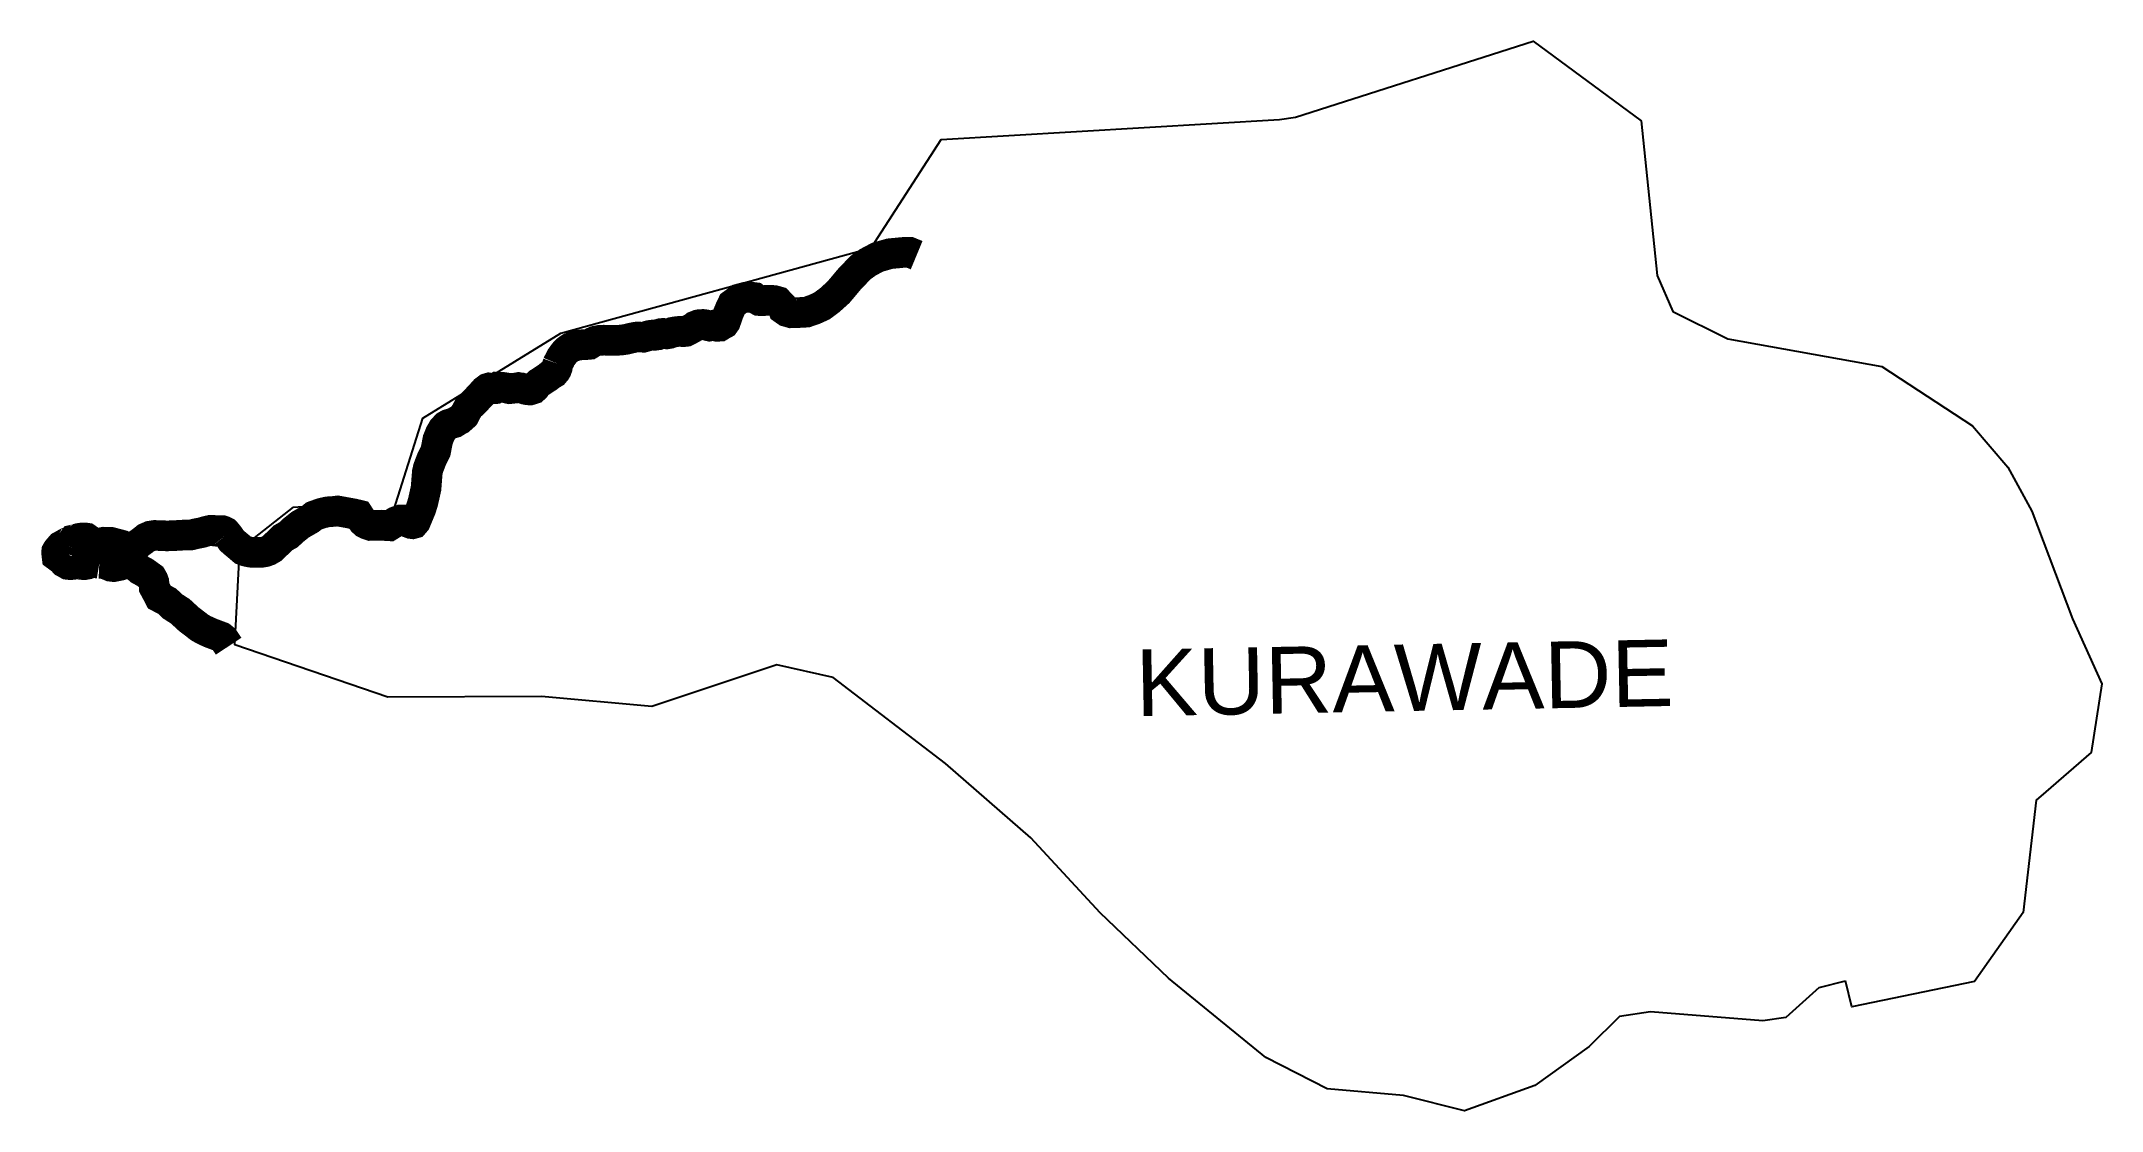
# Model space of a CAD drawing. Header units: metres. Extents: x 274747 to 291862, y 1992733 to 2074814.
# Drawn here: x 288500 to 291862, y 1992733 to 1994478 of the extents above; entities outside this region: 2.
import ezdxf

# ---------------------------------------------------------------- set-up
doc = ezdxf.new("R2010")
doc.units = ezdxf.units.M
doc.header["$MEASUREMENT"] = 0
for name, color, linetype in [('NATURALLY PROTECTED', 3, 'Continuous'), ('village', 3, 'Continuous'), ('VILLAGE NAME', 250, 'Continuous')]:
    doc.layers.add(name, color=color, linetype=linetype)
doc.styles.get("Standard").update_dxf_attribs({"font": 'arial.ttf'})

msp = doc.modelspace()

# ---------------------------------------------------------------- linework, layer by layer
at = {"layer": 'NATURALLY PROTECTED', "const_width": 50, "flags": 128}
for points in [[(274963.1, 2074788.5), (274961, 2074773.3), (274948.2, 2074695.2), (274940.5, 2074656.4), (274929.1, 2074613.7), (274923.8, 2074593.2), (274920.5, 2074578.9), (274916.9, 2074566), (274912.1, 2074547.9), (274908.9, 2074533.5), (274906.4, 2074522.6), (274901.8, 2074509.1), (274895.3, 2074483.2), (274884.1, 2074449.4), (274875, 2074420.6), (274862.6, 2074378.1), (274851.2, 2074342.2), (274850.4, 2074339.1)], [(274794.2, 2074199.6), (274788.1, 2074182.7), (274779.8, 2074162.3), (274773.5, 2074148.3), (274772.1, 2074145.1)]]:
    msp.add_lwpolyline(points, dxfattribs=at)
at = {"layer": 'NATURALLY PROTECTED', "color": 116, "true_color": 0x136734, "const_width": 50, "flags": 128}
for points in [[(289713.8, 1994039.2), (289716.5, 1994037.3), (289723.9, 1994035.2), (289734.3, 1994035.5), (289748.8, 1994036.3), (289761.5, 1994040.7), (289773.8, 1994046.3), (289786.5, 1994055.7), (289800.9, 1994068.7), (289820.2, 1994091.7), (289837.6, 1994109.5), (289849.1, 1994117.7), (289864.6, 1994125.9), (289884.4, 1994131.6), (289907.3, 1994133.8), (289917.4, 1994133.8), (289928.5, 1994129.2)], [(289713.8, 1994039.2), (289711.1, 1994041.1), (289710.3, 1994043.3), (289708.7, 1994046.7), (289705.8, 1994049.6), (289702.2, 1994053.5), (289695.8, 1994055.3), (289688.3, 1994055.5), (289681.6, 1994055.4), (289677.3, 1994054.9), (289671.6, 1994055.2), (289668.3, 1994056.9), (289664.2, 1994060), (289657.8, 1994060.8), (289648.6, 1994060.4), (289639.4, 1994057.9), (289633.5, 1994053.3), (289628, 1994049.3), (289624.1, 1994041.1), (289620.9, 1994033.3), (289618.8, 1994027.1), (289616.6, 1994020.7), (289614.4, 1994017.6), (289611.4, 1994016), (289607.2, 1994013.4), (289602.9, 1994013.2), (289597, 1994014.9), (289594.8, 1994014.4), (289590.6, 1994013.6), (289587, 1994014.4), (289583.2, 1994015.8), (289580, 1994016.2), (289575.3, 1994016.1), (289571.8, 1994015.4), (289567.2, 1994013.6), (289564.5, 1994011.5), (289560.6, 1994009.3), (289552.2, 1994004.9), (289547.3, 1994004.4), (289541.6, 1994005), (289534.8, 1994004.2), (289529.9, 1994003.3), (289525.1, 1994001.5), (289520.8, 1994000.8), (289515.2, 1994001.6), (289511.6, 1994001.4), (289508.1, 1994000.4), (289505.5, 1993999.1), (289501.8, 1993998.6), (289496.8, 1993998.8), (289493.6, 1993998.4), (289491, 1993997.8), (289487, 1993996.6), (289482.7, 1993995.4), (289477.6, 1993995.5), (289473.1, 1993995.8), (289468.6, 1993995.2), (289462.2, 1993993.8), (289454.8, 1993992), (289446.8, 1993990.8), (289438.2, 1993990.2), (289431.1, 1993990.2), (289424.8, 1993990.4), (289418.4, 1993990.6), (289410.6, 1993990.2), (289404.6, 1993989.1), (289400.8, 1993987.5), (289394.7, 1993983.8), (289386.9, 1993983.1), (289382, 1993983), (289375.5, 1993982.4), (289367.9, 1993980), (289364.2, 1993978.5), (289360.3, 1993975.9), (289356.7, 1993973.1), (289353.5, 1993969.5), (289350.8, 1993965.7), (289348.3, 1993962.4), (289346, 1993957.7), (289343.8, 1993953.7), (289343.1, 1993952)], [(289343.1, 1993952), (289342.6, 1993950.6), (289342.2, 1993946.3), (289340.9, 1993942.7), (289339.6, 1993940.5), (289336.7, 1993937.1), (289333.3, 1993935.1), (289330.4, 1993933.4), (289326.8, 1993930.3), (289322.8, 1993927.8), (289318.5, 1993924.9), (289315.3, 1993922.7), (289311.8, 1993920.5), (289308.6, 1993917.6), (289306, 1993913.5), (289303.3, 1993911.1), (289297.9, 1993909.4), (289294.3, 1993909.5), (289290.4, 1993910.2), (289286.8, 1993911.4), (289282.9, 1993912.7), (289280.8, 1993912.7), (289278.7, 1993913.2), (289276.1, 1993912.7), (289264.1, 1993911.4), (289258, 1993912.8), (289251.7, 1993913.8), (289247.6, 1993913.7), (289244.4, 1993913.8), (289240.6, 1993911.4), (289237.7, 1993911.2), (289234, 1993911.9), (289230.7, 1993912.5), (289228.6, 1993911.9), (289223.9, 1993908.4), (289217.8, 1993901.6), (289207.4, 1993890.5), (289197.5, 1993881.1), (289195.5, 1993877.4), (289192.9, 1993872.6), (289190.3, 1993867.6), (289186.3, 1993864), (289183.1, 1993861.2), (289179.4, 1993859.2), (289174.4, 1993856), (289169.6, 1993854.6), (289164.5, 1993853.1), (289160.8, 1993851), (289158.3, 1993848.2), (289155.4, 1993845), (289151.4, 1993838.2), (289147.3, 1993828.2), (289144.8, 1993815.3), (289143.6, 1993809.2), (289137.2, 1993796.4), (289135, 1993790.6), (289131.7, 1993782), (289130.1, 1993775.1), (289129.5, 1993767.7), (289128.7, 1993757.4), (289128, 1993748.7), (289125, 1993735.2), (289122.8, 1993725.7), (289119.6, 1993715.6), (289113.4, 1993700.7), (289110.9, 1993694.7), (289108.3, 1993691.7), (289106.1, 1993691.1), (289103.7, 1993691.4), (289099.9, 1993692.8), (289095.1, 1993694.5), (289090.6, 1993697), (289086, 1993697), (289078.9, 1993694.5), (289072.4, 1993690.4), (289068.1, 1993687.7), (289061.4, 1993688.1), (289054.4, 1993688.7), (289046.4, 1993688.4), (289037.8, 1993688.2), (289032.5, 1993689.9), (289028.2, 1993692), (289025, 1993695), (289022.4, 1993698.8), (289020.2, 1993702), (289018.1, 1993705.2), (289010.6, 1993707), (289000.3, 1993708.9), (288990.4, 1993710.7), (288983.7, 1993711.9), (288976.4, 1993711), (288967.8, 1993710.5), (288957.5, 1993708.2), (288945.2, 1993703.8), (288939, 1993698.8), (288922.8, 1993689.5), (288911.7, 1993680.6), (288903.5, 1993673), (288894.5, 1993667.9), (288887, 1993660.6), (288881.1, 1993654.9), (288876.8, 1993650.7), (288871.1, 1993647.4), (288866, 1993645.5), (288859.8, 1993644.4), (288855.5, 1993644.2), (288850.3, 1993644.4), (288846, 1993644.5), (288841.7, 1993644.6), (288834.1, 1993646.2), (288829.4, 1993648), (288824.4, 1993652.3), (288815.7, 1993659.6), (288810.7, 1993663.9), (288806.6, 1993670.5), (288803.7, 1993674.1)], [(288803.7, 1993674.1), (288802.6, 1993675.5), (288800.8, 1993677.5), (288797.7, 1993679.1), (288794.9, 1993680), (288791, 1993680), (288786.6, 1993678.8), (288783.8, 1993679.1), (288779.9, 1993680.2), (288775.4, 1993680.1), (288770.4, 1993679), (288761.4, 1993676.4), (288752.4, 1993674.7), (288743.7, 1993672.6), (288737, 1993672.8), (288725.5, 1993672.1), (288715.4, 1993671.5), (288704.6, 1993671.2), (288693.4, 1993671.8), (288685, 1993671.9), (288678, 1993670.8), (288671.5, 1993668), (288667.1, 1993664.4), (288660.1, 1993659.2), (288656.7, 1993656.8), (288652.6, 1993653.9), (288648.5, 1993653), (288644.3, 1993652.8), (288639.9, 1993653.2), (288634.5, 1993653.8), (288631.1, 1993656.1), (288625.4, 1993657.7), (288619.8, 1993659.1), (288614.1, 1993660.6), (288607.8, 1993660.6), (288602.5, 1993660.9), (288599.2, 1993660.2), (288597.1, 1993659.2), (288591.9, 1993658.5), (288587.1, 1993658.3), (288581.4, 1993659.3), (288578.1, 1993661.4), (288576.7, 1993663.9), (288575.7, 1993666.4), (288574.1, 1993667.5), (288571.3, 1993667.9), (288566.5, 1993667.8), (288563.3, 1993667.3), (288560.1, 1993665.4), (288557.7, 1993663.4), (288555.3, 1993664), (288553.9, 1993664.9), (288553, 1993664.7), (288552.3, 1993663.7), (288551.6, 1993662.1), (288549.6, 1993661.3), (288546.3, 1993660.8), (288543.9, 1993660.5), (288542, 1993659.9), (288537.9, 1993657.6), (288535.2, 1993656), (288532.4, 1993654.5), (288528.7, 1993650.3), (288526.6, 1993647.7), (288525.4, 1993645.6), (288525.2, 1993643.9), (288525.6, 1993640.6), (288525.9, 1993638.2), (288528.8, 1993636.1), (288531.2, 1993634.3), (288533.9, 1993632.3), (288536.1, 1993629.8), (288537.9, 1993627.9), (288540.9, 1993626.3), (288543.7, 1993624.7), (288548.1, 1993624.2), (288553.1, 1993624.8), (288556.1, 1993625.6), (288560.1, 1993626.8), (288562.8, 1993625.9), (288566.6, 1993624.5), (288570.9, 1993624.3), (288575.7, 1993625.2), (288578.9, 1993626.4), (288582.1, 1993627.1), (288585.6, 1993627.3), (288588.9, 1993627.4), (288594.9, 1993626.4)], [(288594.9, 1993626.4), (288601.6, 1993626.1), (288608.2, 1993623.9), (288613.5, 1993621.7), (288618.4, 1993621.1), (288622.8, 1993622), (288628.8, 1993623.2), (288637.7, 1993625.8), (288646, 1993626.5), (288652.7, 1993623.1), (288661.4, 1993615.7), (288669.3, 1993611.5), (288675.9, 1993606.7), (288680.2, 1993603.6), (288682.5, 1993599.6), (288683.9, 1993595.8), (288684.5, 1993587.2), (288688.9, 1993579), (288692.9, 1993571.3), (288699.1, 1993568.1), (288705.6, 1993564.7), (288713.9, 1993556.6), (288727.1, 1993548.1), (288741.1, 1993535.2), (288752.8, 1993526.3), (288758.5, 1993521.8), (288764.8, 1993518.2), (288771.9, 1993514.9), (288776.4, 1993512.9), (288782.7, 1993510.5), (288788.8, 1993508.2), (288793.9, 1993506.3), (288798.3, 1993502.7), (288805.9, 1993491.2)]]:
    msp.add_lwpolyline(points, dxfattribs=at)
at = {"layer": 'village'}
msp.add_lwpolyline([(291401.1, 1992934.5), (291443.9, 1992945.2)], dxfattribs=at)
at = {"layer": 'village', "color": 3, "true_color": 0x00ff00}
for points in [[(288824.8, 1993662.3, 0), (288840.6, 1993662.1, 0), (288911.9, 1993718.1, 0), (288964.9, 1993722.1, 0), (289005.9, 1993708, 0), (289075.6, 1993713.6, 0), (289123, 1993863.3, 0), (289348.2, 1994001.9, 0), (289854.3, 1994141.5, 0), (289968.3, 1994317.8, 0), (289968.3, 1994317.8, 0), (290520.8, 1994350.7, 0), (290546.9, 1994354.2, 0), (290934.4, 1994478.4, 0), (291110.5, 1994348.4, 0), (291136.9, 1994096, 0), (291162.2, 1994037.6, 0), (291252.1, 1993992.9, 0), (291503.3, 1993947.5, 0), (291651.1, 1993850.8, 0), (291708.7, 1993783.6, 0), (291747.9, 1993711.7, 0), (291814.6, 1993535.8, 0), (291862.2, 1993429.8, 0), (291844.8, 1993317.5, 0), (291771.1, 1993253.8, 0), (291755.3, 1993240.2, 0), (291734, 1993056.5, 0), (291654.6, 1992944.2, 0), (291454.3, 1992903, 0), (291443.9, 1992945.2, 0)], [(291401.1, 1992934.5, 0), (291346.6, 1992885.2, 0), (291309, 1992879.9, 0), (291125.7, 1992894.8, 0), (291075.5, 1992887.1, 0), (291026, 1992838.1, 0), (290937.4, 1992774.4, 0), (290822.5, 1992733.2, 0), (290723, 1992758, 0), (290598.2, 1992769, 0), (290498.3, 1992820.3, 0), (290339.5, 1992949.4, 0), (290228.2, 1993056.2, 0), (290114.6, 1993178.6, 0), (289975.4, 1993299.7, 0), (289792.4, 1993440.1, 0), (289700.2, 1993460.6, 0), (289496.4, 1993392.9, 0), (289316.4, 1993409.4, 0), (289065.5, 1993408.3, 0), (288815.8, 1993493.3, 0), (288824.8, 1993662.3, 0)]]:
    msp.add_polyline3d(points, dxfattribs=at)

# ---------------------------------------------------------------- texts
at = {"layer": 'VILLAGE NAME', "insert": (290284.6, 1993485.6), "char_height": 108.748, "attachment_point": 1, "rotation": 1.1028}
msp.add_mtext_dynamic_manual_height_columns('{\\fArial|b0|i0|c0|p34;KURAWADE}', width=1571.314, gutter_width=543.7, heights=[0], dxfattribs=at)

doc.saveas('drawing.dxf')
